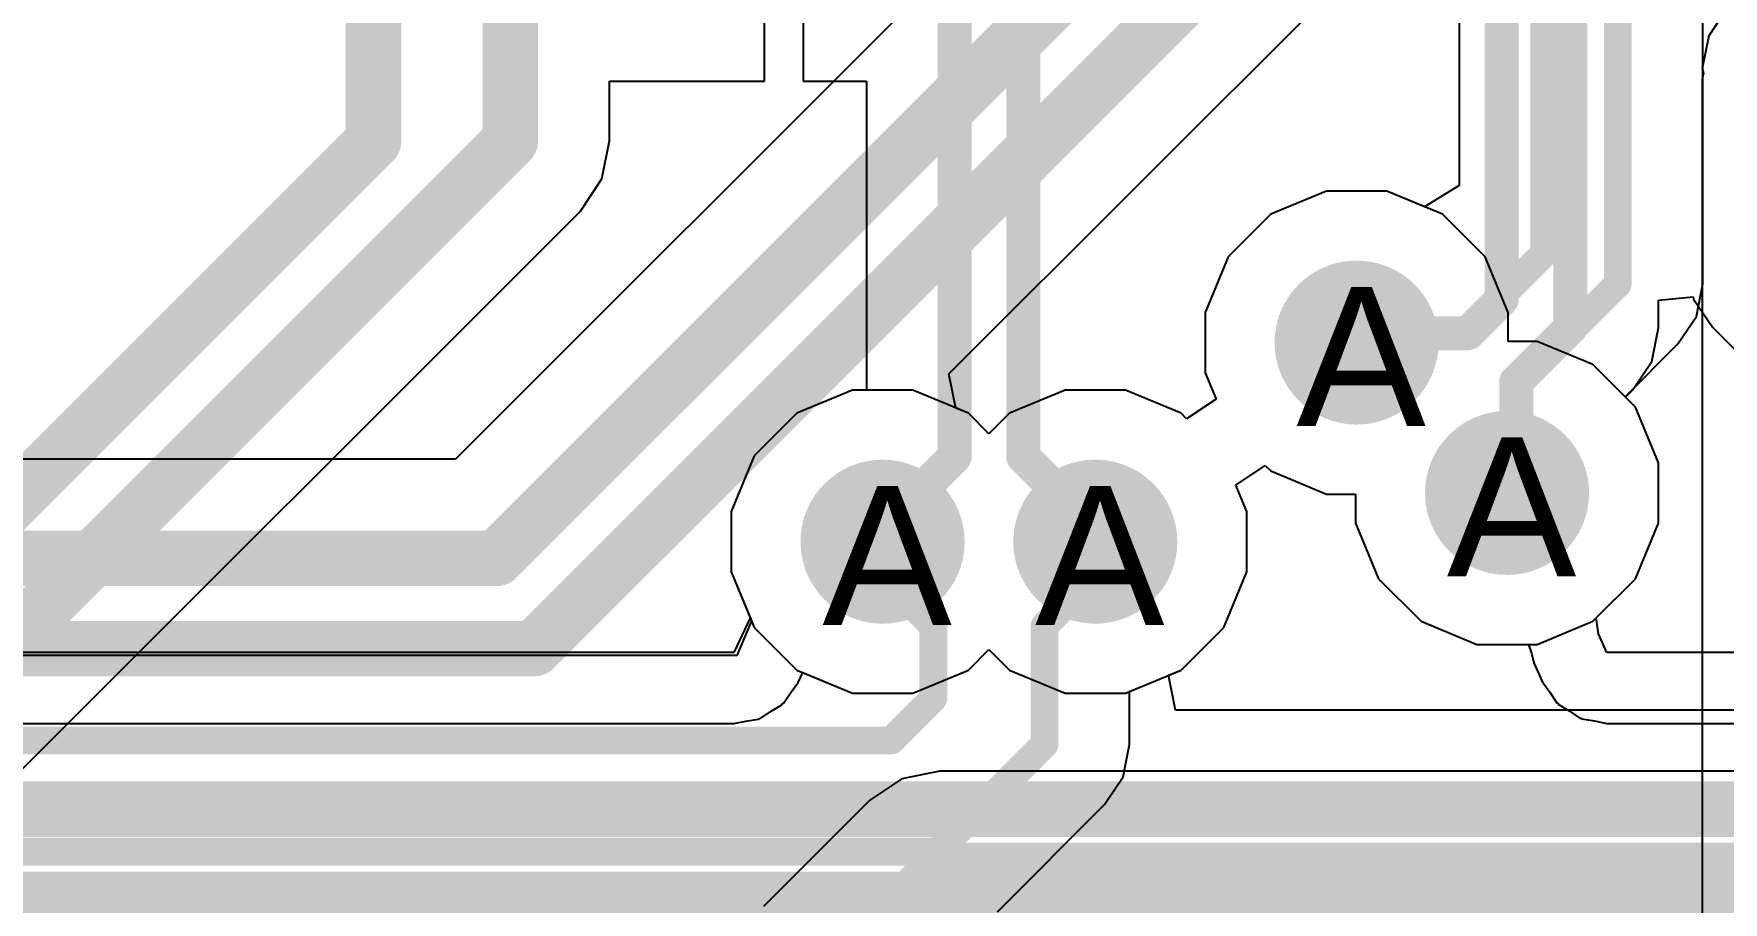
# Model space of a CAD drawing. Header units: inches. Extents: x 0 to 5271, y 0 to 5417.
# Drawn here: x 79.54 to 85.72, y 75.17 to 78.35 of the extents above; entities that cross this region are included whole.
import ezdxf

# ---------------------------------------------------------------- set-up
doc = ezdxf.new("R2010")
doc.units = ezdxf.units.IN
for name, color, linetype in [('Bottom Layer', 5, 'Continuous'), ('Drill Drawing', 1, 'Continuous'), ('L2_GND1', 16, 'Continuous'), ('L3_SIG1', 76, 'Continuous'), ('L4_PWR', 90, 'Continuous'), ('L5_GND2', 156, 'Continuous'), ('L6_SIG2', 130, 'Continuous'), ('L7_GND3', 216, 'Continuous'), ('Top Layer', 1, 'Continuous'), ('Via Holes', 16, 'Continuous')]:
    doc.layers.add(name, color=color, linetype=linetype)
doc.styles.add('Arial', font='', dxfattribs={"height": 0.2})
doc.styles.get('Arial').set_extended_font_data('Arial')

msp = doc.modelspace()

# ---------------------------------------------------------------- hatches: boundary and pattern name
at = {"layer": 'Bottom Layer'}
h = msp.add_hatch(color=5, dxfattribs=at)
edge = h.paths.add_edge_path()
edge.add_arc((84.3788, 77.216), 0.3, 0, 360)
h = msp.add_hatch(color=5, dxfattribs=at)
edge = h.paths.add_edge_path()
edge.add_arc((84.9288, 76.666), 0.3, 0, 360)
h = msp.add_hatch(color=5, dxfattribs=at)
edge = h.paths.add_edge_path()
edge.add_arc((82.6455, 76.4877), 0.3, 0, 360)
h = msp.add_hatch(color=5, dxfattribs=at)
edge = h.paths.add_edge_path()
edge.add_arc((83.4233, 76.4877), 0.3, 0, 360)
at = {"layer": 'L2_GND1'}
h = msp.add_hatch(color=16, dxfattribs=at)
edge = h.paths.add_edge_path()
edge.add_arc((84.3788, 77.216), 0.3, 0, 360)
h = msp.add_hatch(color=16, dxfattribs=at)
edge = h.paths.add_edge_path()
edge.add_arc((84.9288, 76.666), 0.3, 0, 360)
h = msp.add_hatch(color=16, dxfattribs=at)
edge = h.paths.add_edge_path()
edge.add_arc((82.6455, 76.4877), 0.3, 0, 360)
h = msp.add_hatch(color=16, dxfattribs=at)
edge = h.paths.add_edge_path()
edge.add_arc((83.4233, 76.4877), 0.3, 0, 360)
at = {"layer": 'L3_SIG1'}
h = msp.add_hatch(color=76, dxfattribs=at)
edge = h.paths.add_edge_path()
edge.add_arc((84.3788, 77.216), 0.3, 0, 360)
h = msp.add_hatch(color=76, dxfattribs=at)
edge = h.paths.add_edge_path()
edge.add_arc((84.9288, 76.666), 0.3, 0, 360)
h = msp.add_hatch(color=76, dxfattribs=at)
edge = h.paths.add_edge_path()
edge.add_arc((82.6455, 76.4877), 0.3, 0, 360)
h = msp.add_hatch(color=76, dxfattribs=at)
edge = h.paths.add_edge_path()
edge.add_arc((83.4233, 76.4877), 0.3, 0, 360)
at = {"layer": 'L4_PWR'}
h = msp.add_hatch(color=90, dxfattribs=at)
edge = h.paths.add_edge_path()
edge.add_arc((84.3788, 77.216), 0.3, 0, 360)
h = msp.add_hatch(color=90, dxfattribs=at)
edge = h.paths.add_edge_path()
edge.add_arc((84.9288, 76.666), 0.3, 0, 360)
h = msp.add_hatch(color=90, dxfattribs=at)
edge = h.paths.add_edge_path()
edge.add_arc((82.6455, 76.4877), 0.3, 0, 360)
h = msp.add_hatch(color=90, dxfattribs=at)
edge = h.paths.add_edge_path()
edge.add_arc((83.4233, 76.4877), 0.3, 0, 360)
at = {"layer": 'L5_GND2'}
h = msp.add_hatch(color=156, dxfattribs=at)
edge = h.paths.add_edge_path()
edge.add_arc((84.3788, 77.216), 0.3, 0, 360)
h = msp.add_hatch(color=156, dxfattribs=at)
edge = h.paths.add_edge_path()
edge.add_arc((84.9288, 76.666), 0.3, 0, 360)
h = msp.add_hatch(color=156, dxfattribs=at)
edge = h.paths.add_edge_path()
edge.add_arc((82.6455, 76.4877), 0.3, 0, 360)
h = msp.add_hatch(color=156, dxfattribs=at)
edge = h.paths.add_edge_path()
edge.add_arc((83.4233, 76.4877), 0.3, 0, 360)
at = {"layer": 'L6_SIG2'}
h = msp.add_hatch(color=130, dxfattribs=at)
edge = h.paths.add_edge_path()
edge.add_arc((84.3788, 77.216), 0.3, 0, 360)
h = msp.add_hatch(color=130, dxfattribs=at)
edge = h.paths.add_edge_path()
edge.add_arc((84.9288, 76.666), 0.3, 0, 360)
h = msp.add_hatch(color=130, dxfattribs=at)
edge = h.paths.add_edge_path()
edge.add_arc((82.6455, 76.4877), 0.3, 0, 360)
h = msp.add_hatch(color=130, dxfattribs=at)
edge = h.paths.add_edge_path()
edge.add_arc((83.4233, 76.4877), 0.3, 0, 360)
at = {"layer": 'L7_GND3'}
h = msp.add_hatch(color=216, dxfattribs=at)
edge = h.paths.add_edge_path()
edge.add_arc((84.3788, 77.216), 0.3, 0, 360)
h = msp.add_hatch(color=216, dxfattribs=at)
edge = h.paths.add_edge_path()
edge.add_arc((84.9288, 76.666), 0.3, 0, 360)
h = msp.add_hatch(color=216, dxfattribs=at)
edge = h.paths.add_edge_path()
edge.add_arc((82.6455, 76.4877), 0.3, 0, 360)
h = msp.add_hatch(color=216, dxfattribs=at)
edge = h.paths.add_edge_path()
edge.add_arc((83.4233, 76.4877), 0.3, 0, 360)
at = {"layer": 'Top Layer'}
h = msp.add_hatch(color=1, dxfattribs=at)
edge = h.paths.add_edge_path()
edge.add_arc((84.3788, 77.216), 0.3, 0, 360)
h = msp.add_hatch(color=1, dxfattribs=at)
edge = h.paths.add_edge_path()
edge.add_arc((84.9288, 76.666), 0.3, 0, 360)
h = msp.add_hatch(color=1, dxfattribs=at)
edge = h.paths.add_edge_path()
edge.add_arc((82.6455, 76.4877), 0.3, 0, 360)
h = msp.add_hatch(color=1, dxfattribs=at)
edge = h.paths.add_edge_path()
edge.add_arc((83.4233, 76.4877), 0.3, 0, 360)
at = {"layer": 'Via Holes'}
h = msp.add_hatch(color=7, dxfattribs=at)
edge = h.paths.add_edge_path()
edge.add_arc((84.3788, 77.216), 0.15, 0, 360)
h = msp.add_hatch(color=7, dxfattribs=at)
edge = h.paths.add_edge_path()
edge.add_arc((84.9288, 76.666), 0.15, 0, 360)
h = msp.add_hatch(color=7, dxfattribs=at)
edge = h.paths.add_edge_path()
edge.add_arc((82.6455, 76.4877), 0.15, 0, 360)
h = msp.add_hatch(color=7, dxfattribs=at)
edge = h.paths.add_edge_path()
edge.add_arc((83.4233, 76.4877), 0.15, 0, 360)

# ---------------------------------------------------------------- linework, layer by layer
at = {"layer": 'Bottom Layer'}
for p, q in [((82.8884, 77.101), (86.5508, 80.7634)), ((84.7407, 80.4457), (81.0842, 76.7893)), ((84.2686, 77.77), (84.065, 77.6857)), ((84.489, 77.77), (84.2686, 77.77)), ((84.6926, 77.6857), (84.489, 77.77)), ((84.065, 77.6857), (83.9091, 77.5298)), ((84.8485, 77.5298), (84.6926, 77.6857)), ((83.9091, 77.5298), (83.8248, 77.3262)), ((84.9328, 77.3262), (84.8485, 77.5298)), ((83.8248, 77.3262), (83.8248, 77.1058)), ((84.9328, 77.22), (84.9328, 77.3262)), ((85.039, 77.22), (84.9328, 77.22)), ((85.2426, 77.1357), (85.039, 77.22)), ((82.9132, 76.9764), (82.8884, 77.101)), ((83.8248, 77.1058), (83.8648, 77.0092)), ((85.3984, 76.9798), (85.2426, 77.1357)), ((83.3131, 77.0417), (83.1095, 76.9573)), ((83.5335, 77.0417), (83.3131, 77.0417)), ((83.7371, 76.9573), (83.5335, 77.0417)), ((82.9593, 76.9573), (82.9132, 76.9764)), ((83.8648, 77.0092), (83.7571, 76.9373)), ((85.4828, 76.7762), (85.3984, 76.9798)), ((83.0344, 76.8822), (82.9593, 76.9573)), ((83.1095, 76.9573), (83.0344, 76.8822)), ((83.7571, 76.9373), (83.7371, 76.9573)), ((81.0842, 76.7893), (63.0414, 76.7893)), ((83.9373, 76.6944), (84.045, 76.7664)), ((84.045, 76.7664), (84.065, 76.7463)), ((84.065, 76.7463), (84.2686, 76.662)), ((85.4828, 76.5558), (85.4828, 76.7762)), ((83.9773, 76.5979), (83.9373, 76.6944)), ((84.2686, 76.662), (84.3748, 76.662)), ((84.3748, 76.662), (84.3748, 76.5558)), ((83.9773, 76.3775), (83.9773, 76.5979)), ((84.3748, 76.5558), (84.4591, 76.3522)), ((85.3984, 76.3522), (85.4828, 76.5558)), ((83.893, 76.1739), (83.9773, 76.3775)), ((84.4591, 76.3522), (84.615, 76.1964)), ((85.2426, 76.1964), (85.3984, 76.3522)), ((83.7371, 76.018), (83.893, 76.1739)), ((84.615, 76.1964), (84.8186, 76.112)), ((85.039, 76.112), (85.2426, 76.1964)), ((84.8186, 76.112), (85.039, 76.112)), ((83.6911, 75.999), (83.7371, 76.018)), ((83.7164, 75.872), (83.6911, 75.999)), ((86.3289, 75.872), (83.7164, 75.872))]:
    msp.add_line(p, q, dxfattribs=at)
for points in [[(81.2344, 76.4267, 0.2032, 0.2032, 0), (91.7931, 86.9854, 0.2032, 0.2032, 0)], [(81.3712, 76.0965, 0.2032, 0.2032, 0), (91.6807, 86.406, 0.2032, 0.2032, 0)], [(62.8912, 76.4267, 0.2032, 0.2032, 0), (81.2344, 76.4267, 0.2032, 0.2032, 0)], [(58.7582, 76.0965, 0.2032, 0.2032, 0), (81.3712, 76.0965, 0.2032, 0.2032, 0)], [(61.4511, 75.5094, 0.2032, 0.2032, 0), (98.1547, 75.5094, 0.2032, 0.2032, 0)], [(65.6288, 75.1792, 0.2032, 0.2032, 0), (98.8266, 75.1792, 0.2032, 0.2032, 0)]]:
    msp.add_lwpolyline(points, format="xyseb", dxfattribs=at)
for points in [[(81.1836, 76.4267, 0.1016, 0.1016, 1), (81.2852, 76.4267, 0.1016, 0.1016, 1)], [(81.1836, 76.4267, 0.1016, 0.1016, 1), (81.2852, 76.4267, 0.1016, 0.1016, 1)], [(81.3204, 76.0965, 0.1016, 0.1016, 1), (81.422, 76.0965, 0.1016, 0.1016, 1)], [(81.3204, 76.0965, 0.1016, 0.1016, 1), (81.422, 76.0965, 0.1016, 0.1016, 1)]]:
    msp.add_lwpolyline(points, format="xyseb", close=True, dxfattribs=at)
at = {"layer": 'L2_GND1'}
for p, q in [((85.7339, 78.4385), (85.6665, 78.3377)), ((85.6665, 78.3377), (85.6428, 78.2187)), ((85.6428, 78.2187), (85.6466, 78.2)), ((85.6466, 78.2), (85.6428, 78.1812)), ((85.6428, 78.1812), (85.6428, 76.0888)), ((84.2686, 77.77), (84.065, 77.6857)), ((84.489, 77.77), (84.2686, 77.77)), ((84.6926, 77.6857), (84.489, 77.77)), ((84.065, 77.6857), (83.9091, 77.5298)), ((84.8485, 77.5298), (84.6926, 77.6857)), ((83.9091, 77.5298), (83.8248, 77.3262)), ((84.9328, 77.3262), (84.8485, 77.5298)), ((83.8248, 77.3262), (83.8248, 77.1058)), ((84.9328, 77.22), (84.9328, 77.3262)), ((85.039, 77.22), (84.9328, 77.22)), ((85.2426, 77.1357), (85.039, 77.22)), ((83.8248, 77.1058), (83.8648, 77.0092)), ((85.3984, 76.9798), (85.2426, 77.1357)), ((82.5353, 77.0417), (82.3317, 76.9573)), ((82.7557, 77.0417), (82.5353, 77.0417)), ((82.9593, 76.9573), (82.7557, 77.0417)), ((83.3131, 77.0417), (83.1095, 76.9573)), ((83.5335, 77.0417), (83.3131, 77.0417)), ((83.7371, 76.9573), (83.5335, 77.0417)), ((83.8648, 77.0092), (83.7571, 76.9373)), ((85.4828, 76.7762), (85.3984, 76.9798)), ((82.3317, 76.9573), (82.1758, 76.8015)), ((83.0344, 76.8822), (82.9593, 76.9573)), ((83.1095, 76.9573), (83.0344, 76.8822)), ((83.7571, 76.9373), (83.7371, 76.9573)), ((82.1758, 76.8015), (82.0915, 76.5979)), ((83.9373, 76.6944), (84.045, 76.7664)), ((84.045, 76.7664), (84.065, 76.7463)), ((84.065, 76.7463), (84.2686, 76.662)), ((85.4828, 76.5558), (85.4828, 76.7762)), ((83.9773, 76.5979), (83.9373, 76.6944)), ((84.2686, 76.662), (84.3748, 76.662)), ((84.3748, 76.662), (84.3748, 76.5558)), ((82.0915, 76.5979), (82.0915, 76.3775)), ((83.9773, 76.3775), (83.9773, 76.5979)), ((84.3748, 76.5558), (84.4591, 76.3522)), ((85.3984, 76.3522), (85.4828, 76.5558)), ((82.0915, 76.3775), (82.1758, 76.1739)), ((83.893, 76.1739), (83.9773, 76.3775)), ((84.4591, 76.3522), (84.615, 76.1964)), ((85.2426, 76.1964), (85.3984, 76.3522)), ((82.1758, 76.1739), (82.3317, 76.018)), ((83.7371, 76.018), (83.893, 76.1739)), ((84.615, 76.1964), (84.8186, 76.112)), ((85.039, 76.112), (85.2426, 76.1964)), ((84.8186, 76.112), (85.039, 76.112)), ((82.9593, 76.018), (83.0344, 76.0931)), ((83.0344, 76.0931), (83.1095, 76.018)), ((85.6428, 76.0888), (85.6428, 72.6125)), ((82.3317, 76.018), (82.5353, 75.9337)), ((82.7557, 75.9337), (82.9593, 76.018)), ((83.1095, 76.018), (83.3131, 75.9337)), ((83.5335, 75.9337), (83.7371, 76.018)), ((82.5353, 75.9337), (82.7557, 75.9337)), ((83.3131, 75.9337), (83.5335, 75.9337))]:
    msp.add_line(p, q, dxfattribs=at)
at = {"layer": 'L3_SIG1'}
for p, q in [((84.2686, 77.77), (84.065, 77.6857)), ((84.489, 77.77), (84.2686, 77.77)), ((84.6926, 77.6857), (84.489, 77.77)), ((84.065, 77.6857), (83.9091, 77.5298)), ((84.8485, 77.5298), (84.6926, 77.6857)), ((83.9091, 77.5298), (83.8248, 77.3262)), ((84.9328, 77.3262), (84.8485, 77.5298)), ((83.8248, 77.3262), (83.8248, 77.1058)), ((84.9328, 77.22), (84.9328, 77.3262)), ((85.039, 77.22), (84.9328, 77.22)), ((85.2426, 77.1357), (85.039, 77.22)), ((83.8248, 77.1058), (83.8648, 77.0092)), ((85.3984, 76.9798), (85.2426, 77.1357)), ((82.5353, 77.0417), (82.3317, 76.9573)), ((82.7557, 77.0417), (82.5353, 77.0417)), ((82.9593, 76.9573), (82.7557, 77.0417)), ((83.3131, 77.0417), (83.1095, 76.9573)), ((83.5335, 77.0417), (83.3131, 77.0417)), ((83.7371, 76.9573), (83.5335, 77.0417)), ((83.8648, 77.0092), (83.7571, 76.9373)), ((85.4828, 76.7762), (85.3984, 76.9798)), ((82.3317, 76.9573), (82.1758, 76.8015)), ((83.0344, 76.8822), (82.9593, 76.9573)), ((83.1095, 76.9573), (83.0344, 76.8822)), ((83.7571, 76.9373), (83.7371, 76.9573)), ((82.1758, 76.8015), (82.0915, 76.5979)), ((83.9373, 76.6944), (84.045, 76.7664)), ((84.045, 76.7664), (84.065, 76.7463)), ((84.065, 76.7463), (84.2686, 76.662)), ((85.4828, 76.5558), (85.4828, 76.7762)), ((83.9773, 76.5979), (83.9373, 76.6944)), ((84.2686, 76.662), (84.3748, 76.662)), ((84.3748, 76.662), (84.3748, 76.5558)), ((82.0915, 76.5979), (82.0915, 76.3775)), ((83.9773, 76.3775), (83.9773, 76.5979)), ((84.3748, 76.5558), (84.4591, 76.3522)), ((85.3984, 76.3522), (85.4828, 76.5558)), ((82.0915, 76.3775), (82.1758, 76.1739)), ((83.893, 76.1739), (83.9773, 76.3775)), ((84.4591, 76.3522), (84.615, 76.1964)), ((85.2426, 76.1964), (85.3984, 76.3522)), ((82.1758, 76.1739), (82.3317, 76.018)), ((83.7371, 76.018), (83.893, 76.1739)), ((84.615, 76.1964), (84.8186, 76.112)), ((85.039, 76.112), (85.2426, 76.1964)), ((84.8186, 76.112), (85.039, 76.112)), ((82.9593, 76.018), (83.0344, 76.0931)), ((83.0344, 76.0931), (83.1095, 76.018)), ((82.3317, 76.018), (82.5353, 75.9337)), ((82.7557, 75.9337), (82.9593, 76.018)), ((83.1095, 76.018), (83.3131, 75.9337)), ((83.5335, 75.9337), (83.7371, 76.018)), ((82.5353, 75.9337), (82.7557, 75.9337)), ((83.3131, 75.9337), (83.5335, 75.9337))]:
    msp.add_line(p, q, dxfattribs=at)
at = {"layer": 'L4_PWR'}
for p, q in [((84.2686, 77.77), (84.065, 77.6857)), ((84.489, 77.77), (84.2686, 77.77)), ((84.6926, 77.6857), (84.489, 77.77)), ((84.065, 77.6857), (83.9091, 77.5298)), ((84.8485, 77.5298), (84.6926, 77.6857)), ((83.9091, 77.5298), (83.8248, 77.3262)), ((84.9328, 77.3262), (84.8485, 77.5298)), ((83.8248, 77.3262), (83.8248, 77.1058)), ((84.9328, 77.22), (84.9328, 77.3262)), ((85.039, 77.22), (84.9328, 77.22)), ((85.2426, 77.1357), (85.039, 77.22)), ((83.8248, 77.1058), (83.8648, 77.0092)), ((85.3984, 76.9798), (85.2426, 77.1357)), ((82.5353, 77.0417), (82.3317, 76.9573)), ((82.7557, 77.0417), (82.5353, 77.0417)), ((82.9593, 76.9573), (82.7557, 77.0417)), ((83.3131, 77.0417), (83.1095, 76.9573)), ((83.5335, 77.0417), (83.3131, 77.0417)), ((83.7371, 76.9573), (83.5335, 77.0417)), ((83.8648, 77.0092), (83.7571, 76.9373)), ((85.4828, 76.7762), (85.3984, 76.9798)), ((82.3317, 76.9573), (82.1758, 76.8015)), ((83.0344, 76.8822), (82.9593, 76.9573)), ((83.1095, 76.9573), (83.0344, 76.8822)), ((83.7571, 76.9373), (83.7371, 76.9573)), ((82.1758, 76.8015), (82.0915, 76.5979)), ((83.9373, 76.6944), (84.045, 76.7664)), ((84.045, 76.7664), (84.065, 76.7463)), ((84.065, 76.7463), (84.2686, 76.662)), ((85.4828, 76.5558), (85.4828, 76.7762)), ((83.9773, 76.5979), (83.9373, 76.6944)), ((84.2686, 76.662), (84.3748, 76.662)), ((84.3748, 76.662), (84.3748, 76.5558)), ((82.0915, 76.5979), (82.0915, 76.3775)), ((83.9773, 76.3775), (83.9773, 76.5979)), ((84.3748, 76.5558), (84.4591, 76.3522)), ((85.3984, 76.3522), (85.4828, 76.5558)), ((82.0915, 76.3775), (82.1614, 76.2088)), ((83.893, 76.1739), (83.9773, 76.3775)), ((84.4591, 76.3522), (84.615, 76.1964)), ((85.2551, 76.2088), (85.3984, 76.3522)), ((82.1614, 76.2088), (82.1019, 76.0818)), ((83.7371, 76.018), (83.893, 76.1739)), ((84.615, 76.1964), (84.8186, 76.112)), ((85.2631, 76.1506), (85.2551, 76.2088)), ((84.8186, 76.112), (85.0077, 76.112)), ((85.0077, 76.112), (85.0187, 76.0803)), ((85.294, 76.0818), (85.2631, 76.1506)), ((82.1019, 76.0818), (59.3122, 76.0818)), ((82.9593, 76.018), (83.0344, 76.0931)), ((83.0344, 76.0931), (83.1095, 76.018)), ((85.0187, 76.0803), (85.0269, 76.0446)), ((85.0269, 76.0446), (85.0577, 75.9758)), ((86.399, 76.0818), (85.294, 76.0818)), ((82.3365, 75.9721), (82.3537, 76.0089)), ((82.3537, 76.0089), (82.5353, 75.9337)), ((82.7557, 75.9337), (82.9593, 76.018)), ((83.1095, 76.018), (83.3131, 75.9337)), ((83.5335, 75.9337), (83.7371, 76.018)), ((82.2851, 75.8987), (82.31, 75.936)), ((82.31, 75.936), (82.3365, 75.9721)), ((82.5353, 75.9337), (82.7557, 75.9337)), ((83.3131, 75.9337), (83.5335, 75.9337)), ((85.0577, 75.9758), (85.0849, 75.9376)), ((85.0849, 75.9376), (85.1109, 75.8987)), ((82.201, 75.8426), (82.2383, 75.8675)), ((82.2383, 75.8675), (82.2767, 75.8907)), ((82.2767, 75.8907), (82.2802, 75.8954)), ((82.2802, 75.8954), (82.2851, 75.8987)), ((85.1109, 75.8987), (85.1141, 75.8966)), ((85.1141, 75.8966), (85.1163, 75.8934)), ((85.1163, 75.8934), (85.156, 75.8686)), ((85.156, 75.8686), (85.1949, 75.8426)), ((59.3122, 75.8228), (82.1019, 75.8228)), ((82.1019, 75.8228), (82.1459, 75.8316)), ((82.1459, 75.8316), (82.1902, 75.8383)), ((82.1902, 75.8383), (82.1953, 75.8414)), ((82.1953, 75.8414), (82.201, 75.8426)), ((85.1949, 75.8426), (85.1986, 75.8418)), ((85.1986, 75.8418), (85.2019, 75.8398)), ((85.2019, 75.8398), (85.2481, 75.832)), ((85.2481, 75.832), (85.294, 75.8228)), ((85.294, 75.8228), (86.399, 75.8228))]:
    msp.add_line(p, q, dxfattribs=at)
at = {"layer": 'L5_GND2'}
for p, q in [((85.6446, 77.4307), (85.6446, 82.8494)), ((84.7538, 80.4511), (84.7538, 77.7904)), ((84.2686, 77.77), (84.065, 77.6857)), ((84.489, 77.77), (84.2686, 77.77)), ((84.6268, 77.7129), (84.489, 77.77)), ((84.7538, 77.7904), (84.6268, 77.7129)), ((84.065, 77.6857), (83.9091, 77.5298)), ((83.9091, 77.5298), (83.8248, 77.3262)), ((85.621, 77.3117), (85.6446, 77.4307)), ((83.8248, 77.3262), (83.8248, 77.1058)), ((85.5536, 77.2109), (85.621, 77.3117)), ((85.3605, 77.0178), (85.5536, 77.2109)), ((83.8248, 77.1058), (83.8648, 77.0092)), ((82.5353, 77.0417), (82.3317, 76.9573)), ((82.7557, 77.0417), (82.5353, 77.0417)), ((82.9593, 76.9573), (82.7557, 77.0417)), ((83.3131, 77.0417), (83.1095, 76.9573)), ((83.5335, 77.0417), (83.3131, 77.0417)), ((83.7371, 76.9573), (83.5335, 77.0417)), ((83.8648, 77.0092), (83.7571, 76.9373)), ((85.3984, 76.9798), (85.3605, 77.0178)), ((85.4828, 76.7762), (85.3984, 76.9798)), ((82.3317, 76.9573), (82.1758, 76.8015)), ((83.0344, 76.8822), (82.9593, 76.9573)), ((83.1095, 76.9573), (83.0344, 76.8822)), ((83.7571, 76.9373), (83.7371, 76.9573)), ((82.1758, 76.8015), (82.0915, 76.5979)), ((83.9373, 76.6944), (84.045, 76.7664)), ((84.045, 76.7664), (84.065, 76.7463)), ((84.065, 76.7463), (84.2686, 76.662)), ((85.4828, 76.5558), (85.4828, 76.7762)), ((83.9773, 76.5979), (83.9373, 76.6944)), ((84.2686, 76.662), (84.3748, 76.662)), ((84.3748, 76.662), (84.3748, 76.5558)), ((82.0915, 76.5979), (82.0915, 76.3775)), ((83.9773, 76.3775), (83.9773, 76.5979)), ((84.3748, 76.5558), (84.4591, 76.3522)), ((85.3984, 76.3522), (85.4828, 76.5558)), ((82.0915, 76.3775), (82.1758, 76.1739)), ((83.893, 76.1739), (83.9773, 76.3775)), ((84.4591, 76.3522), (84.615, 76.1964)), ((85.2426, 76.1964), (85.3984, 76.3522)), ((82.1758, 76.1739), (82.3317, 76.018)), ((83.7371, 76.018), (83.893, 76.1739)), ((84.615, 76.1964), (84.8186, 76.112)), ((85.039, 76.112), (85.2426, 76.1964)), ((84.8186, 76.112), (85.039, 76.112)), ((82.9593, 76.018), (83.0344, 76.0931)), ((83.0344, 76.0931), (83.1095, 76.018)), ((82.3317, 76.018), (82.5353, 75.9337)), ((82.7557, 75.9337), (82.9593, 76.018)), ((83.1095, 76.018), (83.3131, 75.9337)), ((83.5335, 75.9337), (83.7371, 76.018)), ((82.5353, 75.9337), (82.7557, 75.9337)), ((83.3131, 75.9337), (83.5335, 75.9337))]:
    msp.add_line(p, q, dxfattribs=at)
for points in [[(85.3338, 77.4307, 0.1016, 0.1016, 0), (85.3338, 82.8494, 0.1016, 0.1016, 0)], [(85.0646, 77.5422, 0.1016, 0.1016, 0), (85.0646, 82.5802, 0.1016, 0.1016, 0)], [(84.7717, 77.2493, 0.1016, 0.1016, 0), (85.0646, 77.5422, 0.1016, 0.1016, 0)], [(84.9621, 77.0589, 0.1016, 0.1016, 0), (85.3338, 77.4307, 0.1016, 0.1016, 0)], [(84.3788, 77.216, 0.1016, 0.1016, 0), (84.4121, 77.2493, 0.1016, 0.1016, 0)], [(84.4121, 77.2493, 0.1016, 0.1016, 0), (84.7717, 77.2493, 0.1016, 0.1016, 0)], [(84.9621, 76.6993, 0.1016, 0.1016, 0), (84.9621, 77.0589, 0.1016, 0.1016, 0)], [(84.9288, 76.666, 0.1016, 0.1016, 0), (84.9621, 76.6993, 0.1016, 0.1016, 0)]]:
    msp.add_lwpolyline(points, format="xyseb", dxfattribs=at)
for points in [[(85.0392, 77.5422, 0.0508, 0.0508, 1), (85.09, 77.5422, 0.0508, 0.0508, 1)], [(85.0392, 77.5422, 0.0508, 0.0508, 1), (85.09, 77.5422, 0.0508, 0.0508, 1)], [(85.3084, 77.4307, 0.0508, 0.0508, 1), (85.3592, 77.4307, 0.0508, 0.0508, 1)], [(85.3084, 77.4307, 0.0508, 0.0508, 1), (85.3592, 77.4307, 0.0508, 0.0508, 1)], [(84.3867, 77.2493, 0.0508, 0.0508, 1), (84.4375, 77.2493, 0.0508, 0.0508, 1)], [(84.3867, 77.2493, 0.0508, 0.0508, 1), (84.4375, 77.2493, 0.0508, 0.0508, 1)], [(84.7463, 77.2493, 0.0508, 0.0508, 1), (84.7971, 77.2493, 0.0508, 0.0508, 1)], [(84.7463, 77.2493, 0.0508, 0.0508, 1), (84.7971, 77.2493, 0.0508, 0.0508, 1)], [(84.3534, 77.216, 0.0508, 0.0508, 1), (84.4042, 77.216, 0.0508, 0.0508, 1)], [(84.9367, 77.0589, 0.0508, 0.0508, 1), (84.9875, 77.0589, 0.0508, 0.0508, 1)], [(84.9367, 77.0589, 0.0508, 0.0508, 1), (84.9875, 77.0589, 0.0508, 0.0508, 1)], [(84.9367, 76.6993, 0.0508, 0.0508, 1), (84.9875, 76.6993, 0.0508, 0.0508, 1)], [(84.9367, 76.6993, 0.0508, 0.0508, 1), (84.9875, 76.6993, 0.0508, 0.0508, 1)], [(84.9034, 76.666, 0.0508, 0.0508, 1), (84.9542, 76.666, 0.0508, 0.0508, 1)]]:
    msp.add_lwpolyline(points, format="xyseb", close=True, dxfattribs=at)
at = {"layer": 'L6_SIG2'}
for p, q in [((84.2686, 77.77), (84.065, 77.6857)), ((84.489, 77.77), (84.2686, 77.77)), ((84.6926, 77.6857), (84.489, 77.77)), ((84.065, 77.6857), (83.9091, 77.5298)), ((84.8485, 77.5298), (84.6926, 77.6857)), ((83.9091, 77.5298), (83.8248, 77.3262)), ((84.9328, 77.3262), (84.8485, 77.5298)), ((83.8248, 77.3262), (83.8248, 77.1058)), ((84.9328, 77.22), (84.9328, 77.3262)), ((85.039, 77.22), (84.9328, 77.22)), ((85.2426, 77.1357), (85.039, 77.22)), ((83.8248, 77.1058), (83.8648, 77.0092)), ((85.3984, 76.9798), (85.2426, 77.1357)), ((82.5353, 77.0417), (82.3317, 76.9573)), ((82.7557, 77.0417), (82.5353, 77.0417)), ((82.9593, 76.9573), (82.7557, 77.0417)), ((83.3131, 77.0417), (83.1095, 76.9573)), ((83.5335, 77.0417), (83.3131, 77.0417)), ((83.7371, 76.9573), (83.5335, 77.0417)), ((83.8648, 77.0092), (83.7571, 76.9373)), ((85.4828, 76.7762), (85.3984, 76.9798)), ((82.3317, 76.9573), (82.1758, 76.8015)), ((83.0344, 76.8822), (82.9593, 76.9573)), ((83.1095, 76.9573), (83.0344, 76.8822)), ((83.7571, 76.9373), (83.7371, 76.9573)), ((82.1758, 76.8015), (82.0915, 76.5979)), ((83.9373, 76.6944), (84.045, 76.7664)), ((84.045, 76.7664), (84.065, 76.7463)), ((84.065, 76.7463), (84.2686, 76.662)), ((85.4828, 76.5558), (85.4828, 76.7762)), ((83.9773, 76.5979), (83.9373, 76.6944)), ((84.2686, 76.662), (84.3748, 76.662)), ((84.3748, 76.662), (84.3748, 76.5558)), ((82.0915, 76.5979), (82.0915, 76.3775)), ((83.9773, 76.3775), (83.9773, 76.5979)), ((84.3748, 76.5558), (84.4591, 76.3522)), ((85.3984, 76.3522), (85.4828, 76.5558)), ((82.0915, 76.3775), (82.1758, 76.1739)), ((83.893, 76.1739), (83.9773, 76.3775)), ((84.4591, 76.3522), (84.615, 76.1964)), ((85.2426, 76.1964), (85.3984, 76.3522)), ((82.1758, 76.1739), (82.3317, 76.018)), ((83.7371, 76.018), (83.893, 76.1739)), ((84.615, 76.1964), (84.8186, 76.112)), ((85.039, 76.112), (85.2426, 76.1964)), ((84.8186, 76.112), (85.039, 76.112)), ((82.9593, 76.018), (83.0344, 76.0931)), ((83.0344, 76.0931), (83.1095, 76.018)), ((82.3317, 76.018), (82.5353, 75.9337)), ((82.7557, 75.9337), (82.9593, 76.018)), ((83.1095, 76.018), (83.3131, 75.9337)), ((83.5335, 75.9337), (83.7371, 76.018)), ((82.5353, 75.9337), (82.7557, 75.9337)), ((83.3131, 75.9337), (83.5335, 75.9337)), ((82.7161, 75.6206), (82.5984, 75.542)), ((82.8548, 75.6482), (82.7161, 75.6206)), ((86.4442, 75.6482), (82.8548, 75.6482)), ((82.8548, 75.6482), (82.8548, 75.6482)), ((82.5984, 75.542), (82.2102, 75.1538)), ((82.5984, 75.542), (82.5984, 75.542))]:
    msp.add_line(p, q, dxfattribs=at)
for points in [[(82.169, 74.5998, 0.2032, 0.2032, 0), (82.8548, 75.2856, 0.2032, 0.2032, 0)], [(82.8548, 75.2856, 0.2032, 0.2032, 0), (94.0054, 75.2856, 0.2032, 0.2032, 0)]]:
    msp.add_lwpolyline(points, format="xyseb", dxfattribs=at)
msp.add_lwpolyline([(82.804, 75.2856, 0.1016, 0.1016, 1), (82.9056, 75.2856, 0.1016, 0.1016, 1)], format="xyseb", close=True, dxfattribs=at)
msp.add_lwpolyline([(82.804, 75.2856, 0.1016, 0.1016, 1), (82.9056, 75.2856, 0.1016, 0.1016, 1)], format="xyseb", close=True, dxfattribs=at)
at = {"layer": 'L7_GND3'}
for p, q in [((84.2686, 77.77), (84.065, 77.6857)), ((84.489, 77.77), (84.2686, 77.77)), ((84.6926, 77.6857), (84.489, 77.77)), ((84.065, 77.6857), (83.9091, 77.5298)), ((84.8485, 77.5298), (84.6926, 77.6857)), ((83.9091, 77.5298), (83.8248, 77.3262)), ((84.9328, 77.3262), (84.8485, 77.5298)), ((83.8248, 77.3262), (83.8248, 77.1058)), ((84.9328, 77.22), (84.9328, 77.3262)), ((85.039, 77.22), (84.9328, 77.22)), ((85.2426, 77.1357), (85.039, 77.22)), ((83.8248, 77.1058), (83.8648, 77.0092)), ((85.3984, 76.9798), (85.2426, 77.1357)), ((82.5353, 77.0417), (82.3317, 76.9573)), ((82.7557, 77.0417), (82.5353, 77.0417)), ((82.9593, 76.9573), (82.7557, 77.0417)), ((83.3131, 77.0417), (83.1095, 76.9573)), ((83.5335, 77.0417), (83.3131, 77.0417)), ((83.7371, 76.9573), (83.5335, 77.0417)), ((83.8648, 77.0092), (83.7571, 76.9373)), ((85.4828, 76.7762), (85.3984, 76.9798)), ((82.3317, 76.9573), (82.1758, 76.8015)), ((83.0344, 76.8822), (82.9593, 76.9573)), ((83.1095, 76.9573), (83.0344, 76.8822)), ((83.7571, 76.9373), (83.7371, 76.9573)), ((82.1758, 76.8015), (82.0915, 76.5979)), ((83.9373, 76.6944), (84.045, 76.7664)), ((84.045, 76.7664), (84.065, 76.7463)), ((84.065, 76.7463), (84.2686, 76.662)), ((85.4828, 76.5558), (85.4828, 76.7762)), ((83.9773, 76.5979), (83.9373, 76.6944)), ((84.2686, 76.662), (84.3748, 76.662)), ((84.3748, 76.662), (84.3748, 76.5558)), ((82.0915, 76.5979), (82.0915, 76.3775)), ((83.9773, 76.3775), (83.9773, 76.5979)), ((84.3748, 76.5558), (84.4591, 76.3522)), ((85.3984, 76.3522), (85.4828, 76.5558)), ((82.0915, 76.3775), (82.1658, 76.198)), ((83.893, 76.1739), (83.9773, 76.3775)), ((84.4591, 76.3522), (84.615, 76.1964)), ((85.2426, 76.1964), (85.3984, 76.3522)), ((82.1658, 76.198), (82.1128, 76.071)), ((83.7371, 76.018), (83.893, 76.1739)), ((84.615, 76.1964), (84.8186, 76.112)), ((85.039, 76.112), (85.2426, 76.1964)), ((84.8186, 76.112), (85.039, 76.112)), ((82.1128, 76.071), (78.9963, 76.071)), ((83.5484, 75.9398), (83.7371, 76.018)), ((83.5484, 75.746), (83.5484, 75.9398)), ((83.5247, 75.6271), (83.5484, 75.746)), ((83.4573, 75.5263), (83.5247, 75.6271)), ((83.0652, 75.1341), (83.4573, 75.5263))]:
    msp.add_line(p, q, dxfattribs=at)
for points in [[(82.6455, 76.3646, 0.1016, 0.1016, 0), (82.6455, 76.4877, 0.1016, 0.1016, 0)], [(83.4233, 76.3646, 0.1016, 0.1016, 0), (83.4233, 76.4877, 0.1016, 0.1016, 0)], [(82.6455, 76.3646, 0.1016, 0.1016, 0), (82.8312, 76.1789, 0.1016, 0.1016, 0)], [(83.2376, 76.1789, 0.1016, 0.1016, 0), (83.4233, 76.3646, 0.1016, 0.1016, 0)], [(82.8312, 75.9143, 0.1016, 0.1016, 0), (82.8312, 76.1789, 0.1016, 0.1016, 0)], [(83.2376, 75.746, 0.1016, 0.1016, 0), (83.2376, 76.1789, 0.1016, 0.1016, 0)], [(82.6771, 75.7602, 0.1016, 0.1016, 0), (82.8312, 75.9143, 0.1016, 0.1016, 0)], [(79.0676, 75.7602, 0.1016, 0.1016, 0), (82.6771, 75.7602, 0.1016, 0.1016, 0)], [(82.8454, 75.3538, 0.1016, 0.1016, 0), (83.2376, 75.746, 0.1016, 0.1016, 0)], [(75.4554, 75.3538, 0.1016, 0.1016, 0), (82.8454, 75.3538, 0.1016, 0.1016, 0)]]:
    msp.add_lwpolyline(points, format="xyseb", dxfattribs=at)
for points in [[(82.6201, 76.4877, 0.0508, 0.0508, 1), (82.6709, 76.4877, 0.0508, 0.0508, 1)], [(83.3979, 76.4877, 0.0508, 0.0508, 1), (83.4487, 76.4877, 0.0508, 0.0508, 1)], [(82.6201, 76.3646, 0.0508, 0.0508, 1), (82.6709, 76.3646, 0.0508, 0.0508, 1)], [(82.6201, 76.3646, 0.0508, 0.0508, 1), (82.6709, 76.3646, 0.0508, 0.0508, 1)], [(83.3979, 76.3646, 0.0508, 0.0508, 1), (83.4487, 76.3646, 0.0508, 0.0508, 1)], [(83.3979, 76.3646, 0.0508, 0.0508, 1), (83.4487, 76.3646, 0.0508, 0.0508, 1)], [(82.8058, 76.1789, 0.0508, 0.0508, 1), (82.8566, 76.1789, 0.0508, 0.0508, 1)], [(82.8058, 76.1789, 0.0508, 0.0508, 1), (82.8566, 76.1789, 0.0508, 0.0508, 1)], [(83.2122, 76.1789, 0.0508, 0.0508, 1), (83.263, 76.1789, 0.0508, 0.0508, 1)], [(83.2122, 76.1789, 0.0508, 0.0508, 1), (83.263, 76.1789, 0.0508, 0.0508, 1)], [(82.8058, 75.9143, 0.0508, 0.0508, 1), (82.8566, 75.9143, 0.0508, 0.0508, 1)], [(82.8058, 75.9143, 0.0508, 0.0508, 1), (82.8566, 75.9143, 0.0508, 0.0508, 1)], [(82.6517, 75.7602, 0.0508, 0.0508, 1), (82.7025, 75.7602, 0.0508, 0.0508, 1)], [(82.6517, 75.7602, 0.0508, 0.0508, 1), (82.7025, 75.7602, 0.0508, 0.0508, 1)], [(83.2122, 75.746, 0.0508, 0.0508, 1), (83.263, 75.746, 0.0508, 0.0508, 1)], [(83.2122, 75.746, 0.0508, 0.0508, 1), (83.263, 75.746, 0.0508, 0.0508, 1)], [(82.82, 75.3538, 0.0508, 0.0508, 1), (82.8708, 75.3538, 0.0508, 0.0508, 1)], [(82.82, 75.3538, 0.0508, 0.0508, 1), (82.8708, 75.3538, 0.0508, 0.0508, 1)]]:
    msp.add_lwpolyline(points, format="xyseb", close=True, dxfattribs=at)
at = {"layer": 'Top Layer'}
for p, q in [((82.2133, 78.172), (82.2133, 80.68)), ((82.3553, 80.68), (82.3553, 78.172)), ((81.647, 77.9535), (81.647, 78.172)), ((81.647, 78.172), (82.2133, 78.172)), ((82.3553, 78.172), (82.5865, 78.172)), ((82.5865, 78.172), (82.5865, 77.0417)), ((81.6194, 77.8147), (81.647, 77.9535)), ((81.5408, 77.6971), (81.6194, 77.8147)), ((77.391, 73.5473), (81.5408, 77.6971)), ((81.5408, 77.6971), (81.5408, 77.6971)), ((85.4824, 77.3709), (85.6094, 77.3834)), ((85.4824, 77.2697), (85.4824, 77.3709)), ((85.6094, 77.3834), (85.611, 77.3751)), ((85.611, 77.3751), (85.6809, 77.2705)), ((85.4579, 77.1464), (85.4824, 77.2697)), ((85.6809, 77.2705), (86.5161, 76.4353)), ((85.388, 77.0418), (85.4579, 77.1464)), ((82.5353, 77.0417), (82.3317, 76.9573)), ((82.5865, 77.0417), (82.5353, 77.0417)), ((85.3622, 77.016), (85.388, 77.0418)), ((85.3984, 76.9798), (85.3622, 77.016)), ((85.4828, 76.7762), (85.3984, 76.9798)), ((82.3317, 76.9573), (82.1758, 76.8015)), ((82.1758, 76.8015), (82.0915, 76.5979)), ((83.9373, 76.6944), (84.045, 76.7664)), ((84.045, 76.7664), (84.065, 76.7463)), ((84.065, 76.7463), (84.2686, 76.662)), ((85.4828, 76.5558), (85.4828, 76.7762)), ((83.9773, 76.5979), (83.9373, 76.6944)), ((84.2686, 76.662), (84.3748, 76.662)), ((84.3748, 76.662), (84.3748, 76.5558)), ((82.0915, 76.5979), (82.0915, 76.3775)), ((83.9773, 76.3775), (83.9773, 76.5979)), ((84.3748, 76.5558), (84.4591, 76.3522)), ((85.3984, 76.3522), (85.4828, 76.5558)), ((82.0915, 76.3775), (82.1758, 76.1739)), ((83.893, 76.1739), (83.9773, 76.3775)), ((84.4591, 76.3522), (84.615, 76.1964)), ((85.2426, 76.1964), (85.3984, 76.3522)), ((82.1758, 76.1739), (82.3317, 76.018)), ((83.7371, 76.018), (83.893, 76.1739)), ((84.615, 76.1964), (84.8186, 76.112)), ((85.039, 76.112), (85.2426, 76.1964)), ((84.8186, 76.112), (85.039, 76.112)), ((82.9593, 76.018), (83.0344, 76.0931)), ((83.0344, 76.0931), (83.1095, 76.018)), ((82.3317, 76.018), (82.5353, 75.9337)), ((82.7557, 75.9337), (82.9593, 76.018)), ((83.1095, 76.018), (83.3131, 75.9337)), ((83.5335, 75.9337), (83.7371, 76.018)), ((82.5353, 75.9337), (82.7557, 75.9337)), ((83.3131, 75.9337), (83.5335, 75.9337))]:
    msp.add_line(p, q, dxfattribs=at)
for points in [[(80.7846, 77.9535, 0.2032, 0.2032, 0), (80.7846, 79.426, 0.2032, 0.2032, 0)], [(81.2845, 77.9535, 0.2032, 0.2032, 0), (81.2845, 79.426, 0.2032, 0.2032, 0)], [(82.9088, 76.7983, 0.1242, 0.1242, 0), (82.9088, 78.4153, 0.1242, 0.1242, 0)], [(83.16, 76.7983, 0.1242, 0.1242, 0), (83.16, 78.4153, 0.1242, 0.1242, 0)], [(84.9089, 77.3738, 0.1242, 0.1242, 0), (84.9089, 78.4153, 0.1242, 0.1242, 0)], [(85.1601, 77.2697, 0.1242, 0.1242, 0), (85.1601, 78.4153, 0.1242, 0.1242, 0)], [(75.819, 72.9879, 0.2032, 0.2032, 0), (80.7846, 77.9535, 0.2032, 0.2032, 0)], [(76.1492, 72.8182, 0.2032, 0.2032, 0), (81.2845, 77.9535, 0.2032, 0.2032, 0)], [(84.7847, 77.2495, 0.1242, 0.1242, 0), (84.9089, 77.3738, 0.1242, 0.1242, 0)], [(84.3788, 77.216, 0.1242, 0.1242, 0), (84.4123, 77.2495, 0.1242, 0.1242, 0)], [(84.4123, 77.2495, 0.1242, 0.1242, 0), (84.7847, 77.2495, 0.1242, 0.1242, 0)], [(84.9623, 77.0719, 0.1242, 0.1242, 0), (85.1601, 77.2697, 0.1242, 0.1242, 0)], [(84.9623, 76.6995, 0.1242, 0.1242, 0), (84.9623, 77.0719, 0.1242, 0.1242, 0)], [(82.6455, 76.535, 0.1242, 0.1242, 0), (82.9088, 76.7983, 0.1242, 0.1242, 0)], [(83.16, 76.7983, 0.1242, 0.1242, 0), (83.4233, 76.535, 0.1242, 0.1242, 0)], [(84.9288, 76.666, 0.1242, 0.1242, 0), (84.9623, 76.6995, 0.1242, 0.1242, 0)], [(82.6455, 76.4877, 0.1242, 0.1242, 0), (82.6455, 76.535, 0.1242, 0.1242, 0)], [(83.4233, 76.4877, 0.1242, 0.1242, 0), (83.4233, 76.535, 0.1242, 0.1242, 0)]]:
    msp.add_lwpolyline(points, format="xyseb", dxfattribs=at)
for points in [[(80.7338, 77.9535, 0.1016, 0.1016, 1), (80.8354, 77.9535, 0.1016, 0.1016, 1)], [(80.7338, 77.9535, 0.1016, 0.1016, 1), (80.8354, 77.9535, 0.1016, 0.1016, 1)], [(81.2337, 77.9535, 0.1016, 0.1016, 1), (81.3353, 77.9535, 0.1016, 0.1016, 1)], [(81.2337, 77.9535, 0.1016, 0.1016, 1), (81.3353, 77.9535, 0.1016, 0.1016, 1)], [(84.8779, 77.3738, 0.0621, 0.0621, 1), (84.94, 77.3738, 0.0621, 0.0621, 1)], [(84.8779, 77.3738, 0.0621, 0.0621, 1), (84.94, 77.3738, 0.0621, 0.0621, 1)], [(84.3478, 77.216, 0.0621, 0.0621, 1), (84.4098, 77.216, 0.0621, 0.0621, 1)], [(84.3812, 77.2495, 0.0621, 0.0621, 1), (84.4433, 77.2495, 0.0621, 0.0621, 1)], [(84.3812, 77.2495, 0.0621, 0.0621, 1), (84.4433, 77.2495, 0.0621, 0.0621, 1)], [(84.7536, 77.2495, 0.0621, 0.0621, 1), (84.8157, 77.2495, 0.0621, 0.0621, 1)], [(84.7536, 77.2495, 0.0621, 0.0621, 1), (84.8157, 77.2495, 0.0621, 0.0621, 1)], [(85.1291, 77.2697, 0.0621, 0.0621, 1), (85.1912, 77.2697, 0.0621, 0.0621, 1)], [(85.1291, 77.2697, 0.0621, 0.0621, 1), (85.1912, 77.2697, 0.0621, 0.0621, 1)], [(84.9312, 77.0719, 0.0621, 0.0621, 1), (84.9933, 77.0719, 0.0621, 0.0621, 1)], [(84.9312, 77.0719, 0.0621, 0.0621, 1), (84.9933, 77.0719, 0.0621, 0.0621, 1)], [(82.8778, 76.7983, 0.0621, 0.0621, 1), (82.9399, 76.7983, 0.0621, 0.0621, 1)], [(82.8778, 76.7983, 0.0621, 0.0621, 1), (82.9399, 76.7983, 0.0621, 0.0621, 1)], [(83.1289, 76.7983, 0.0621, 0.0621, 1), (83.191, 76.7983, 0.0621, 0.0621, 1)], [(83.1289, 76.7983, 0.0621, 0.0621, 1), (83.191, 76.7983, 0.0621, 0.0621, 1)], [(84.8977, 76.666, 0.0621, 0.0621, 1), (84.9598, 76.666, 0.0621, 0.0621, 1)], [(84.9312, 76.6995, 0.0621, 0.0621, 1), (84.9933, 76.6995, 0.0621, 0.0621, 1)], [(84.9312, 76.6995, 0.0621, 0.0621, 1), (84.9933, 76.6995, 0.0621, 0.0621, 1)], [(82.6145, 76.535, 0.0621, 0.0621, 1), (82.6765, 76.535, 0.0621, 0.0621, 1)], [(82.6145, 76.535, 0.0621, 0.0621, 1), (82.6765, 76.535, 0.0621, 0.0621, 1)], [(83.3923, 76.535, 0.0621, 0.0621, 1), (83.4543, 76.535, 0.0621, 0.0621, 1)], [(83.3923, 76.535, 0.0621, 0.0621, 1), (83.4543, 76.535, 0.0621, 0.0621, 1)], [(82.6145, 76.4877, 0.0621, 0.0621, 1), (82.6765, 76.4877, 0.0621, 0.0621, 1)], [(83.3923, 76.4877, 0.0621, 0.0621, 1), (83.4543, 76.4877, 0.0621, 0.0621, 1)]]:
    msp.add_lwpolyline(points, format="xyseb", close=True, dxfattribs=at)

# ---------------------------------------------------------------- texts
at = {"layer": 'Drill Drawing', "style": 'Arial'}
for p in [(84.1587, 76.9113), (84.7087, 76.3613), (82.4254, 76.1829), (83.2032, 76.1829)]:
    msp.add_text('A', height=0.508, dxfattribs=at).set_placement(p)

doc.saveas('drawing.dxf')
